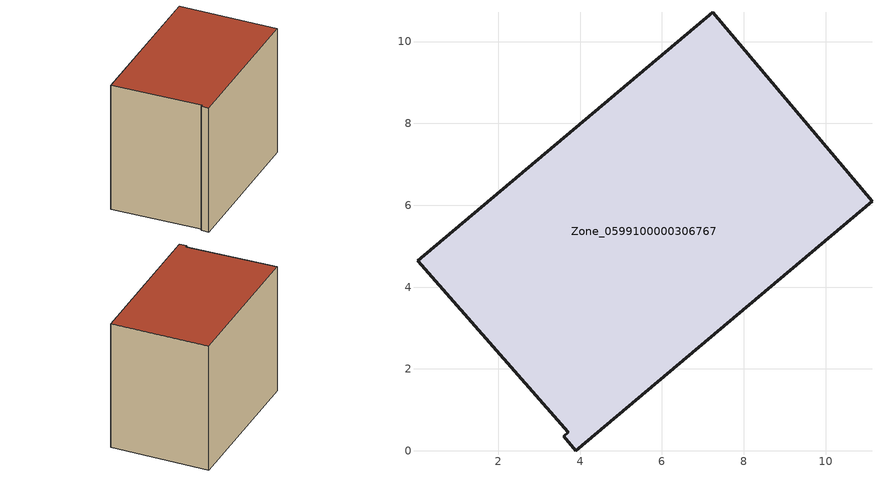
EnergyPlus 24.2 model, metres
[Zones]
Zone_0599100000306767
 floor ground (C_G): 3.9,0 3.6,0.35 3.72,0.45 0.03,4.65 7.24,10.72 11.13,6.1 z0
 wall outside (C_F): 3.9,0 11.13,6.1 7.24,10.72 0.03,4.65 3.72,0.45 3.6,0.35 3.9,0 z0:8.14
 roof outside (C_R): 3.6,0.35 3.9,0 11.13,6.1 7.24,10.72 0.03,4.65 3.72,0.45 z8.14
[BUILDING]
Pand.0599100000306767: North Axis=0; Terrain=City; Loads Convergence Tolerance Value=0.04; Temperature Convergence Tolerance Value=0.4; Solar Distribution=FullExterior; Maximum Number of Warmup Days=25; Minimum Number of Warmup Days=1
[Site:Location]
Rotterdam.The.Hague.AP_ZH_NLD Design_Conditions: Latitude=51.96; Longitude=4.45; Time Zone=1; Elevation=-4.5
[SITE:GROUNDTEMPERATURE:BUILDINGSURFACE]
18, 18, 18, 18, 18, 18, 18, 18, 18, 18, 18, 18
[MATERIAL] Thermal Absorptance=0.9; Solar Absorptance=0.7; Visible Absorptance=0.7
Name | Roughness | Thickness | Conductivity | Density | Specific Heat
G.TI.1975-1991 | MediumSmooth | 0.15 | 0.288461 | 540 | 1210
F.TI.1975-1991 | Rough | 0.3 | 0.230769 | 1920 | 840
R.TI.1975-1991 | MediumRough | 0.2 | 0.153846 | 1500 | 1000
[CONSTRUCTION]
C_G: G.TI.1975-1991
C_F: F.TI.1975-1991
C_R: R.TI.1975-1991
[ZONE]
Zone_0599100000306767: Type=1; Multiplier=1; Ceiling Height=Autocalculate; Volume=Autocalculate; Floor Area=autocalculate; Part of Total Floor Area=Yes
[ZONEINFILTRATION:DESIGNFLOWRATE]
Infil_Zone_0599100000306767: Zone or ZoneList or Space or SpaceList=Zone_0599100000306767; Schedule=AlwaysOn; Design Flow Rate Calculation Method=Flow/Area; Flow Rate per Floor Area=0.003; Constant Term Coefficient=1; Temperature Term Coefficient=0; Velocity Term Coefficient=0; Velocity Squared Term Coefficient=0
[HVACTEMPLATE:ZONE:IDEALLOADSAIRSYSTEM]
Zone_0599100000306767: Maximum Heating Supply Air Temperature=50; Minimum Cooling Supply Air Temperature=13; Maximum Heating Supply Air Humidity Ratio=0.0156; Minimum Cooling Supply Air Humidity Ratio=0.0077; Heating Limit=NoLimit; Cooling Limit=NoLimit; Dehumidification Control Type=ConstantSensibleHeatRatio; Cooling Sensible Heat Ratio=0.7; Dehumidification Setpoint=60; Humidification Control Type=None; Humidification Setpoint=30; Outdoor Air Method=None; Outdoor Air Flow Rate per Person=0.00944; Outdoor Air Flow Rate per Zone Floor Area=0; Outdoor Air Flow Rate per Zone=0; Demand Controlled Ventilation Type=None; Outdoor Air Economizer Type=NoEconomizer; Heat Recovery Type=None; Sensible Heat Recovery Effectiveness=0.7; Latent Heat Recovery Effectiveness=0.65
[ZONECONTROL:THERMOSTAT]
ThermostatControl_Zone_0599100000306767: Zone or ZoneList=Zone_0599100000306767; Control Type Schedule=DualSetpointControlType; Control 1=Thermostat_Zone_0599100000306767; Temperature Difference Between Cutout And Setpoint=0
[THERMOSTATSETPOINT:DUALSETPOINT]
Thermostat_Zone_0599100000306767: Heating Setpoint Temperature Schedule=HeatingSetpoint_Zone_0599100000306767; Cooling Setpoint Temperature Schedule=CoolingSetpoint_Zone_0599100000306767
[SCHEDULE:COMPACT]
HeatingSetpoint_Zone_0599100000306767: Through: 12/31, For: AllDays, Until: 24:00, 21
CoolingSetpoint_Zone_0599100000306767: Through: 12/31, For: AllDays, Until: 24:00, 24
DualSetpointControlType: Through: 12/31, For: AllDays, Until: 24:00, 4
AlwaysOn: Through: 12/31, For: AllDays, Until: 24:00, 1
